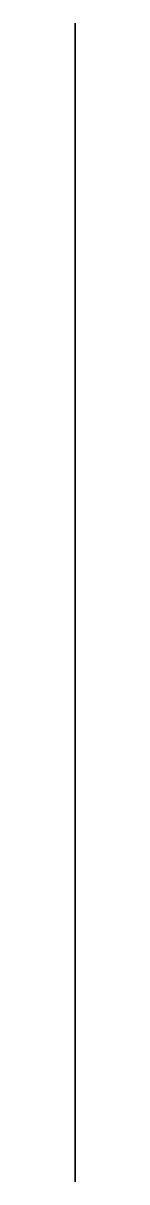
# Model space of a CAD drawing. Extents: x 0 to 0, y 0 to 450.
import ezdxf

# ---------------------------------------------------------------- set-up
doc = ezdxf.new("R2010")
doc.units = 0
doc.layers.add('LAYER_02', color=192, linetype='CONTINUOUS')

msp = doc.modelspace()

# ---------------------------------------------------------------- linework, layer by layer
at = {"layer": 'LAYER_02', "extrusion": (1, 0, 0)}
for points in [[(400.01, 0), (403.14, -0.01), (406.79, -0.08), (408.77, -0.15), (410.83, -0.25), (412.95, -0.39), (415.11, -0.56), (417.31, -0.78), (419.52, -1.04), (421.73, -1.35), (423.93, -1.71), (426.1, -2.11), (428.23, -2.57), (430.32, -3.07), (432.35, -3.62), (434.3, -4.22), (435.25, -4.54), (436.18, -4.87), (437.08, -5.21), (437.96, -5.56), (438.82, -5.93), (439.65, -6.3), (440.45, -6.68), (441.23, -7.08), (441.98, -7.48), (442.7, -7.89), (443.38, -8.32), (444.04, -8.75), (444.67, -9.19), (445.26, -9.63), (445.55, -9.86), (445.83, -10.09), (446.1, -10.32), (446.36, -10.55), (446.61, -10.78), (446.85, -11.02), (447.08, -11.25), (447.31, -11.49), (447.53, -11.73), (447.74, -11.97), (447.93, -12.21), (448.13, -12.46), (448.31, -12.7), (448.48, -12.95), (448.64, -13.19), (448.8, -13.44), (448.94, -13.69), (449.08, -13.94), (449.2, -14.19), (449.32, -14.44), (449.43, -14.69), (449.53, -14.95), (449.62, -15.2), (449.7, -15.45), (449.77, -15.71), (449.83, -15.96), (449.88, -16.22), (449.93, -16.48), (449.96, -16.73), (449.98, -16.99), (450, -17.24), (450, -17.5), (450, -17.76), (449.98, -18.01), (449.96, -18.27), (449.93, -18.52), (449.88, -18.78), (449.83, -19.04), (449.77, -19.29), (449.7, -19.55), (449.62, -19.8), (449.53, -20.05), (449.43, -20.31), (449.32, -20.56), (449.2, -20.81), (449.08, -21.06), (448.94, -21.31), (448.8, -21.56), (448.64, -21.81), (448.48, -22.05), (448.31, -22.3), (448.13, -22.54), (447.93, -22.79), (447.74, -23.03), (447.53, -23.27), (447.31, -23.51), (447.08, -23.75), (446.85, -23.98), (446.61, -24.22), (446.36, -24.45), (446.1, -24.68), (445.83, -24.91), (445.55, -25.14), (445.26, -25.37), (444.67, -25.81), (444.04, -26.25), (443.38, -26.68), (442.7, -27.11), (441.98, -27.52), (441.23, -27.92), (440.45, -28.32), (439.65, -28.7), (438.82, -29.07), (437.96, -29.44), (437.08, -29.79), (436.18, -30.13), (435.25, -30.46), (434.3, -30.78), (432.35, -31.38), (430.32, -31.93), (428.23, -32.43), (426.1, -32.89), (423.93, -33.29), (421.73, -33.65), (419.52, -33.96), (417.31, -34.22), (415.11, -34.44), (412.95, -34.61), (410.83, -34.75), (408.77, -34.85), (406.79, -34.92), (403.14, -34.99), (400.01, -35)], [(400.01, -35), (203.01, -35), (0.01, -15), (0.01, 0), (400.01, 0)]]:
    msp.add_lwpolyline(points, dxfattribs=at)
msp.add_lwpolyline([(208, -30), (400.02, -30), (400.02, -5), (208, -5)], close=True, dxfattribs=at)

doc.saveas('drawing.dxf')
